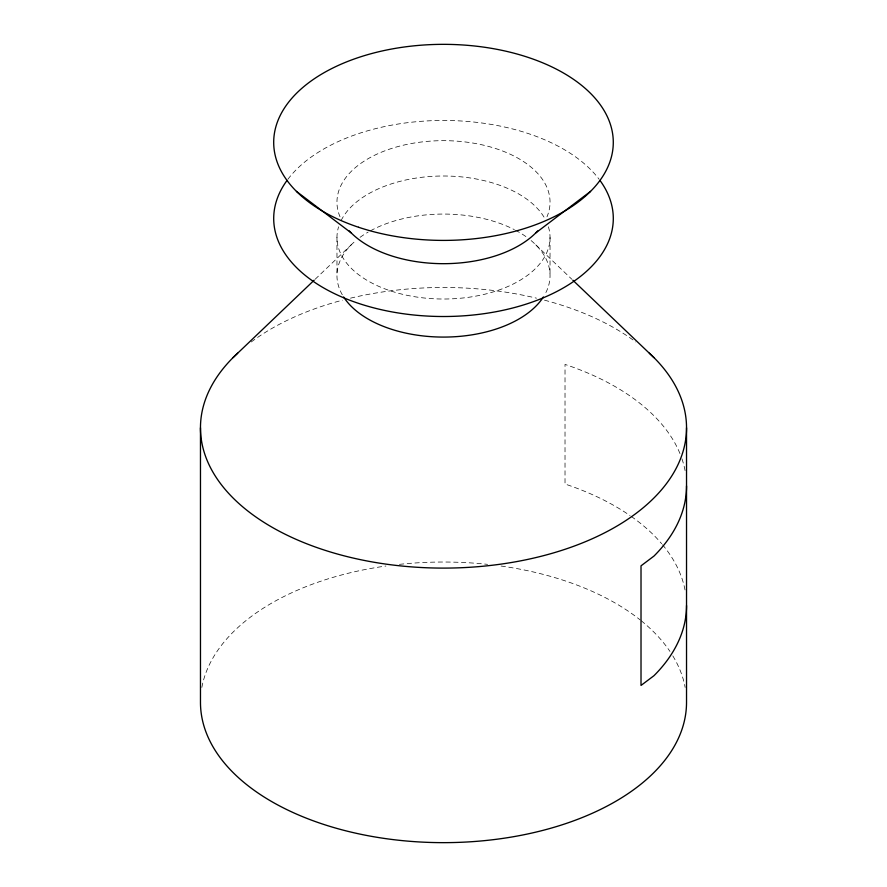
<?xml version="1.0" encoding="UTF-8"?>
<svg xmlns="http://www.w3.org/2000/svg" width="887" height="887" viewBox="0 0 887 887"><rect width="100%" height="100%" fill="white"/><g stroke="black" fill="none" stroke-linecap="round" stroke-linejoin="round"><path stroke-width="0.67" stroke-dasharray="4.43 3.33" d="M315.173 279.239L351.241 244.823M535.759 244.823L571.827 279.239M550.029 237.516L550.029 275.569M336.971 237.516L336.971 275.569M531.113 240.577A106.529 61.502 0 0 1 544.707 294.783M342.293 294.783A106.529 61.502 0 0 1 355.887 240.577M360.055 237.328A106.529 61.502 0 0 1 368.172 232.084M370.378 230.842A106.529 61.502 0 0 1 514.349 229.633M515.491 230.232A106.529 61.502 0 0 1 526.945 237.328M548.41 226.817A106.529 61.502 0 0 1 443.5 299.019A106.529 61.502 0 0 1 338.59 226.817M341.129 220.497A106.529 61.502 0 0 1 441.515 176.014A106.529 61.502 0 0 1 544.707 218.302M340.02 216.805A106.529 61.502 0 0 1 443.5 140.667A106.529 61.502 0 0 1 546.98 216.805M201.848 687.425A243.027 140.312 0 0 1 385.912 566.028M399.427 564.354A243.027 140.312 0 0 1 487.573 564.354M501.088 566.028A243.027 140.312 0 0 1 640.137 619.88M641.201 620.734A243.027 140.312 0 0 1 669.951 651.413M672.812 655.87A243.027 140.312 0 0 1 685.152 687.425M679.963 453.545A243.027 140.312 0 0 0 565.019 364.413L565.019 484.025A243.027 140.312 0 0 1 630.025 515.591M681.959 458.856A243.027 140.312 0 0 1 685.152 471.008M631.189 516.4A243.027 140.312 0 0 1 661.658 543.709M662.567 544.773A243.027 140.312 0 0 1 685.152 590.62M287.887 179.274A169.783 98.025 0 0 1 443.5 120.466A169.783 98.025 0 0 1 599.113 179.274M251.254 341.961A243.027 140.312 0 0 1 342.504 300.172M350.498 298.165A243.027 140.312 0 0 1 536.502 298.165M544.496 300.172A243.027 140.312 0 0 1 635.746 341.961"/><path stroke-width="1.33" d="M233.026 357.638L314.175 280.192M535.759 232.926L590.542 191.392M296.458 191.392L351.241 232.926M572.825 280.192L653.974 357.638M686.527 427.789L686.527 702.338A243.027 140.312 0 0 1 443.5 842.65A243.027 140.312 0 0 1 200.473 702.338L200.473 427.789M649.317 353.17A243.027 140.312 0 0 1 602.007 534.151A243.027 140.312 0 0 1 284.993 534.151A243.027 140.312 0 0 1 237.683 353.17M686.527 485.932A243.027 140.312 0 0 1 653.974 556.082L641.013 565.839L641.013 685.44L653.974 675.694A243.027 140.312 0 0 0 686.527 605.533M543.387 296.957A106.529 61.502 0 0 1 443.5 337.082A106.529 61.502 0 0 1 343.613 296.957M599.956 180.405A169.783 98.025 0 0 1 443.5 316.515A169.783 98.025 0 0 1 287.044 180.405M537.677 230.93A106.529 61.502 0 0 1 443.5 263.683A106.529 61.502 0 0 1 349.323 230.93M358.603 227.272A169.783 98.025 0 0 0 613.283 142.375A169.783 98.025 0 0 0 358.603 57.478A169.783 98.025 0 0 0 358.603 227.272"/></g></svg>
